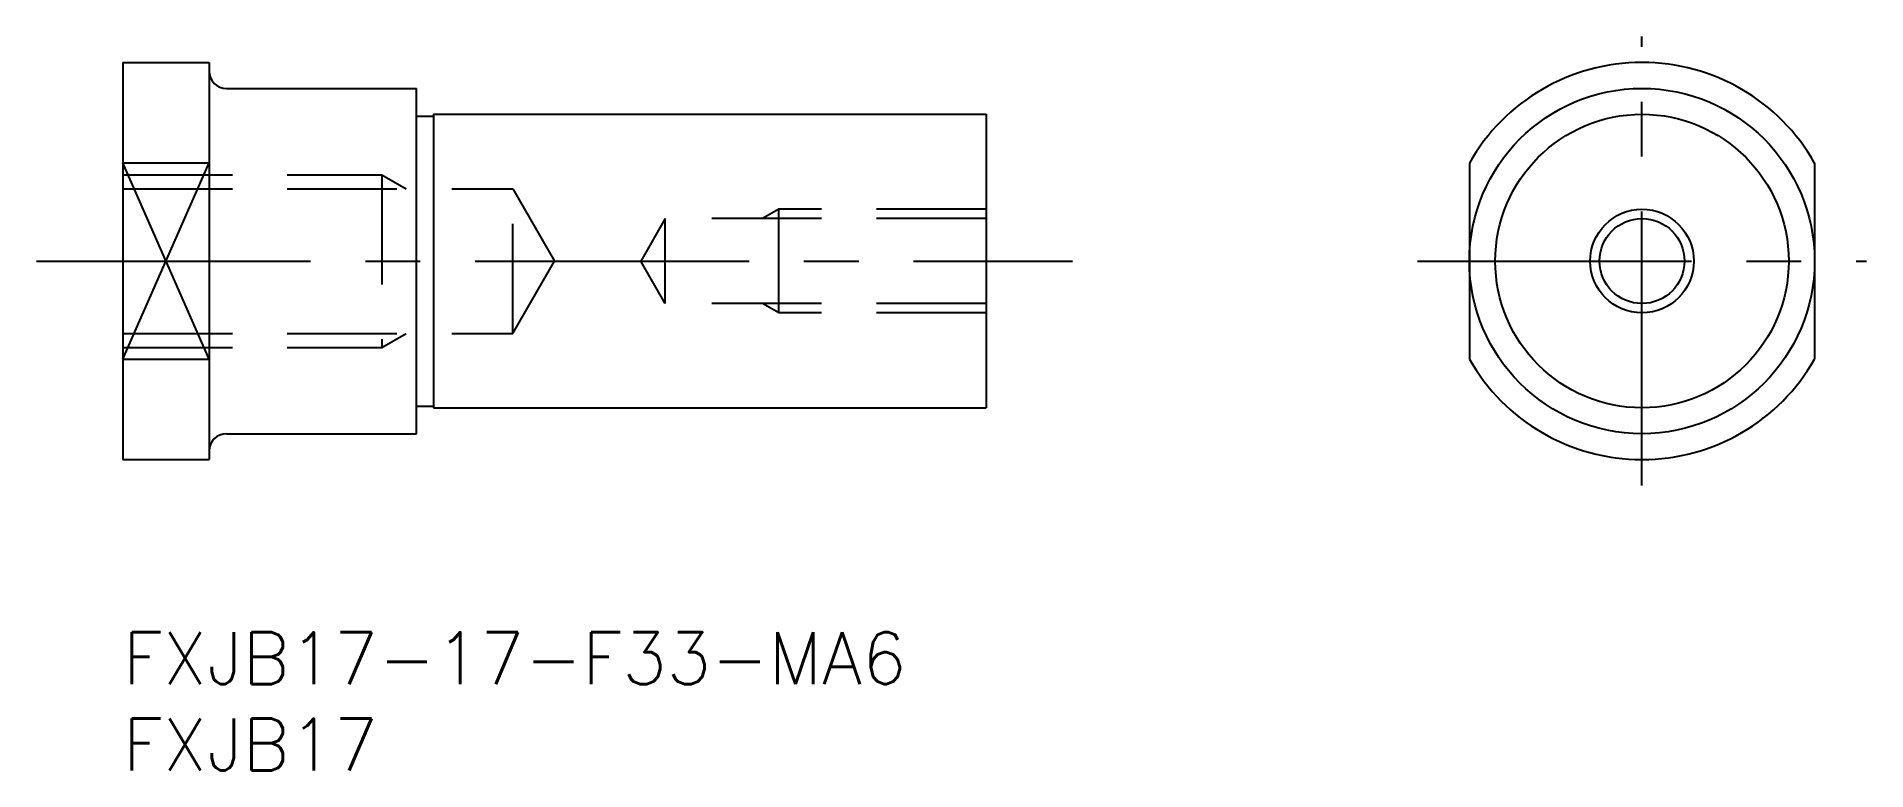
# Model space of a CAD drawing. Extents: x -5 to 101, y -8 to 34.
import ezdxf

# ---------------------------------------------------------------- set-up
doc = ezdxf.new("R2010")
doc.units = 0
doc.header["$LTSCALE"] = 0.5
doc.linetypes.add('CENTER', pattern=[50.8, 31.75, -6.35, 6.35, -6.35])
doc.linetypes.add('DASHED', pattern=[19.05, 12.7, -6.35])
for name, color, linetype in [('MSM_CENTER', 1, 'CENTER'), ('MSM_CONTINUOUS', 7, 'CONTINUOUS'), ('MSM_DASHED', 4, 'DASHED'), ('MSM_NARROW', 5, 'CONTINUOUS'), ('MSM_PART_NUMBER', 7, 'CONTINUOUS')]:
    doc.layers.add(name, color=color, linetype=linetype)
doc.styles.get("Standard").update_dxf_attribs({"font": 'txt.shx', "height": 3, "bigfont": 'bigfont.shx'})

msp = doc.modelspace()

# ---------------------------------------------------------------- linework, layer by layer
at = {"layer": 'MSM_CENTER'}
for p, q in [((88, 8.5), (88, 34.5)), ((-5, 21.5), (55, 21.5)), ((75, 21.5), (101, 21.5))]:
    msp.add_line(p, q, dxfattribs=at)
at = {"layer": 'MSM_CONTINUOUS'}
for p, q in [((0, 33), (0, 10)), ((0, 33), (5, 33)), ((5, 33), (5, 10)), ((6, 31.5), (17, 31.5)), ((17, 11.5), (17, 31.5)), ((17, 29.9), (18, 29.9)), ((18, 30), (50, 30)), ((18, 30), (18, 13)), ((50, 30), (50, 13)), ((0, 27.18), (5, 27.18)), ((78, 27.18), (78, 15.82)), ((98, 27.18), (98, 15.82)), ((0, 15.82), (5, 15.82)), ((17, 13.1), (18, 13.1)), ((18, 13), (50, 13)), ((6, 11.5), (17, 11.5)), ((0, 10), (5, 10))]:
    msp.add_line(p, q, dxfattribs=at)
for radius in [10, 8.5, 2.46]:
    msp.add_circle((88, 21.5), radius, dxfattribs=at)
for centre, radius, start, end in [((88, 21.5), 11.5, 29.5918, 150.4082), ((6, 32.5), 1, 180, 270), ((88, 21.5), 11.5, 209.5918, 330.4082), ((6, 10.5), 1, 90, 180)]:
    msp.add_arc(centre, radius, start, end, dxfattribs=at)
at = {"layer": 'MSM_DASHED'}
for p, q in [((0, 26.5), (15, 26.5)), ((15, 26.5), (16.41, 25.69)), ((15, 26.5), (15, 16.5)), ((0, 25.69), (22.58, 25.69)), ((22.58, 17.31), (22.58, 25.69)), ((22.58, 25.69), (25, 21.5)), ((38, 24.5), (37.06, 23.96)), ((38, 18.5), (38, 24.5)), ((50, 24.5), (38, 24.5)), ((31.42, 23.96), (30, 21.5)), ((50, 23.96), (31.42, 23.96)), ((31.42, 19.04), (31.42, 23.96)), ((22.58, 17.31), (25, 21.5)), ((31.42, 19.04), (30, 21.5)), ((50, 19.04), (31.42, 19.04)), ((38, 18.5), (37.06, 19.04)), ((50, 18.5), (38, 18.5)), ((0, 17.31), (22.58, 17.31)), ((15, 16.5), (16.41, 17.31)), ((0, 16.5), (15, 16.5))]:
    msp.add_line(p, q, dxfattribs=at)
at = {"layer": 'MSM_NARROW'}
for p, q in [((0, 15.82), (5, 27.18)), ((5, 15.82), (0, 27.18))]:
    msp.add_line(p, q, dxfattribs=at)
msp.add_circle((88, 21.5), 3, dxfattribs=at)

# ---------------------------------------------------------------- texts
at = {"layer": 'MSM_PART_NUMBER'}
for s, p in [('FXJB17-17-F33-MA6', (0, -3)), ('FXJB17', (0, -8))]:
    msp.add_text(s, height=3, dxfattribs=at).set_placement(p)

doc.saveas('drawing.dxf')
